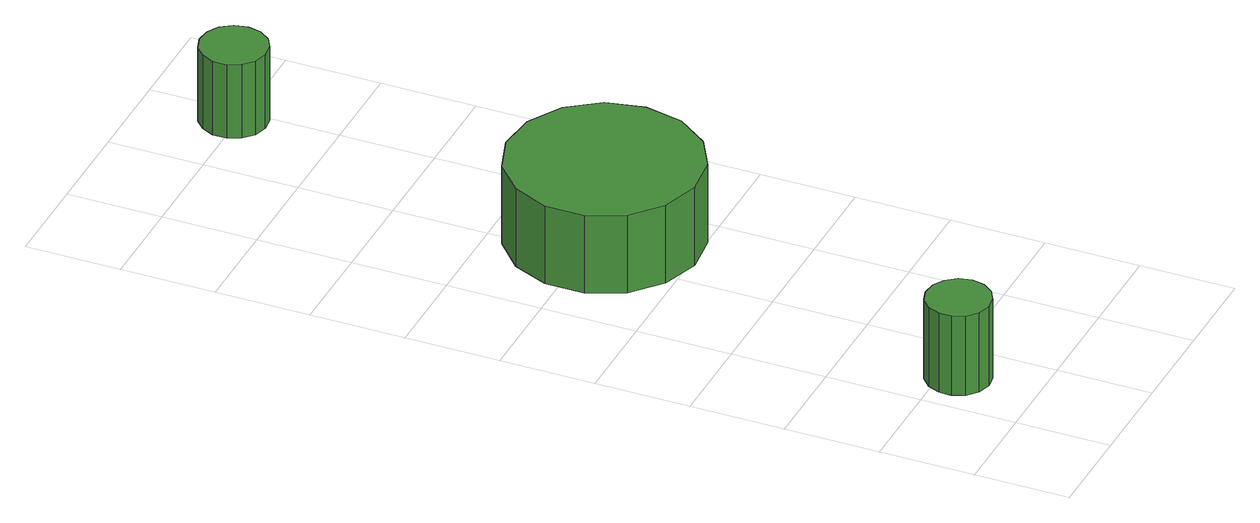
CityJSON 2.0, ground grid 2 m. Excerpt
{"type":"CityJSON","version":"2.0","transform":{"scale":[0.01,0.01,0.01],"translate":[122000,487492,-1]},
"CityObjects":{
"tree1":{"type":"SolitaryVegetationObject","attributes":{"function":"something"},"geometry":[{"type":"MultiSurface","lod":"1","boundaries":[[[0,1,2,3,4,5,6,7,8,9,10,11,12,13,14]],[[15,16,17,18,19,20,21,22,23,24,25,26,27,28,29]],[[0,29,28,1]],[[1,28,27,2]],[[2,27,26,3]],[[3,26,25,4]],[[4,25,24,5]],[[5,24,23,6]],[[6,23,22,7]],[[7,22,21,8]],[[8,21,20,9]],[[9,20,19,10]],[[10,19,18,11]],[[11,18,17,12]],[[12,17,16,13]],[[13,16,15,14]],[[14,15,29,0]]]}]},
"tree2":{"type":"SolitaryVegetationObject","attributes":{"function":"something"},"geometry":[{"type":"MultiSurface","lod":"1","boundaries":[[[30,31,32,33,34,35,36,37,38,39,40,41,42,43,44]],[[45,46,47,48,49,50,51,52,53,54,55,56,57,58,59]],[[30,59,58,31]],[[31,58,57,32]],[[32,57,56,33]],[[33,56,55,34]],[[34,55,54,35]],[[35,54,53,36]],[[36,53,52,37]],[[37,52,51,38]],[[38,51,50,39]],[[39,50,49,40]],[[40,49,48,41]],[[41,48,47,42]],[[42,47,46,43]],[[43,46,45,44]],[[44,45,59,30]]]}]},
"tree3":{"type":"SolitaryVegetationObject","attributes":{"function":"something"},"geometry":[{"type":"MultiSurface","lod":"1","boundaries":[[[60,61,62,63,64,65,66,67,68,69,70,71,72,73,74]],[[75,76,77,78,79,80,81,82,83,84,85,86,87,88,89]],[[60,89,88,61]],[[61,88,87,62]],[[62,87,86,63]],[[63,86,85,64]],[[64,85,84,65]],[[65,84,83,66]],[[66,83,82,67]],[[67,82,81,68]],[[68,81,80,69]],[[69,80,79,70]],[[70,79,78,71]],[[71,78,77,72]],[[72,77,76,73]],[[73,76,75,74]],[[74,75,89,60]]]}]}
},
"vertices":[
[171,166,250],[165,193,250],[148,215,250],[124,229,250],[96,232,250],[70,224,250],[49,205,250],[38,179,250],[38,152,250],[49,126,250],[70,107,250],[96,99,250],[124,102,250],[148,116,250],[165,138,250],[165,138,67],[148,116,67],[124,102,67],[96,99,67],[70,107,67],[49,126,67],[38,152,67],[38,179,67],[49,205,67],[70,224,67],[96,232,67],[124,229,67],[148,215,67],[165,193,67],[171,166,67],
[479,988,246],[462,1069,246],[413,1136,246],[341,1178,246],[258,1187,246],[179,1161,246],[117,1105,246],[84,1029,246],[84,946,246],[117,870,246],[179,815,246],[258,789,246],[341,798,246],[413,839,246],[462,906,246],[462,906,66],[413,839,66],[341,798,66],[258,789,66],[179,815,66],[117,870,66],[84,946,66],[84,1029,66],[117,1105,66],[179,1161,66],[258,1187,66],[341,1178,66],[413,1136,66],[462,1069,66],[479,988,66],
[443,1810,236],[437,1839,236],[420,1863,236],[395,1877,236],[366,1880,236],[338,1871,236],[317,1852,236],[305,1825,236],[305,1796,236],[317,1769,236],[338,1750,236],[366,1741,236],[395,1744,236],[420,1758,236],[437,1782,236],[437,1782,66],[420,1758,66],[395,1744,66],[366,1741,66],[338,1750,66],[317,1769,66],[305,1796,66],[305,1825,66],[317,1852,66],[338,1871,66],[366,1880,66],[395,1877,66],[420,1863,66],[437,1839,66],[443,1810,66]
]}
